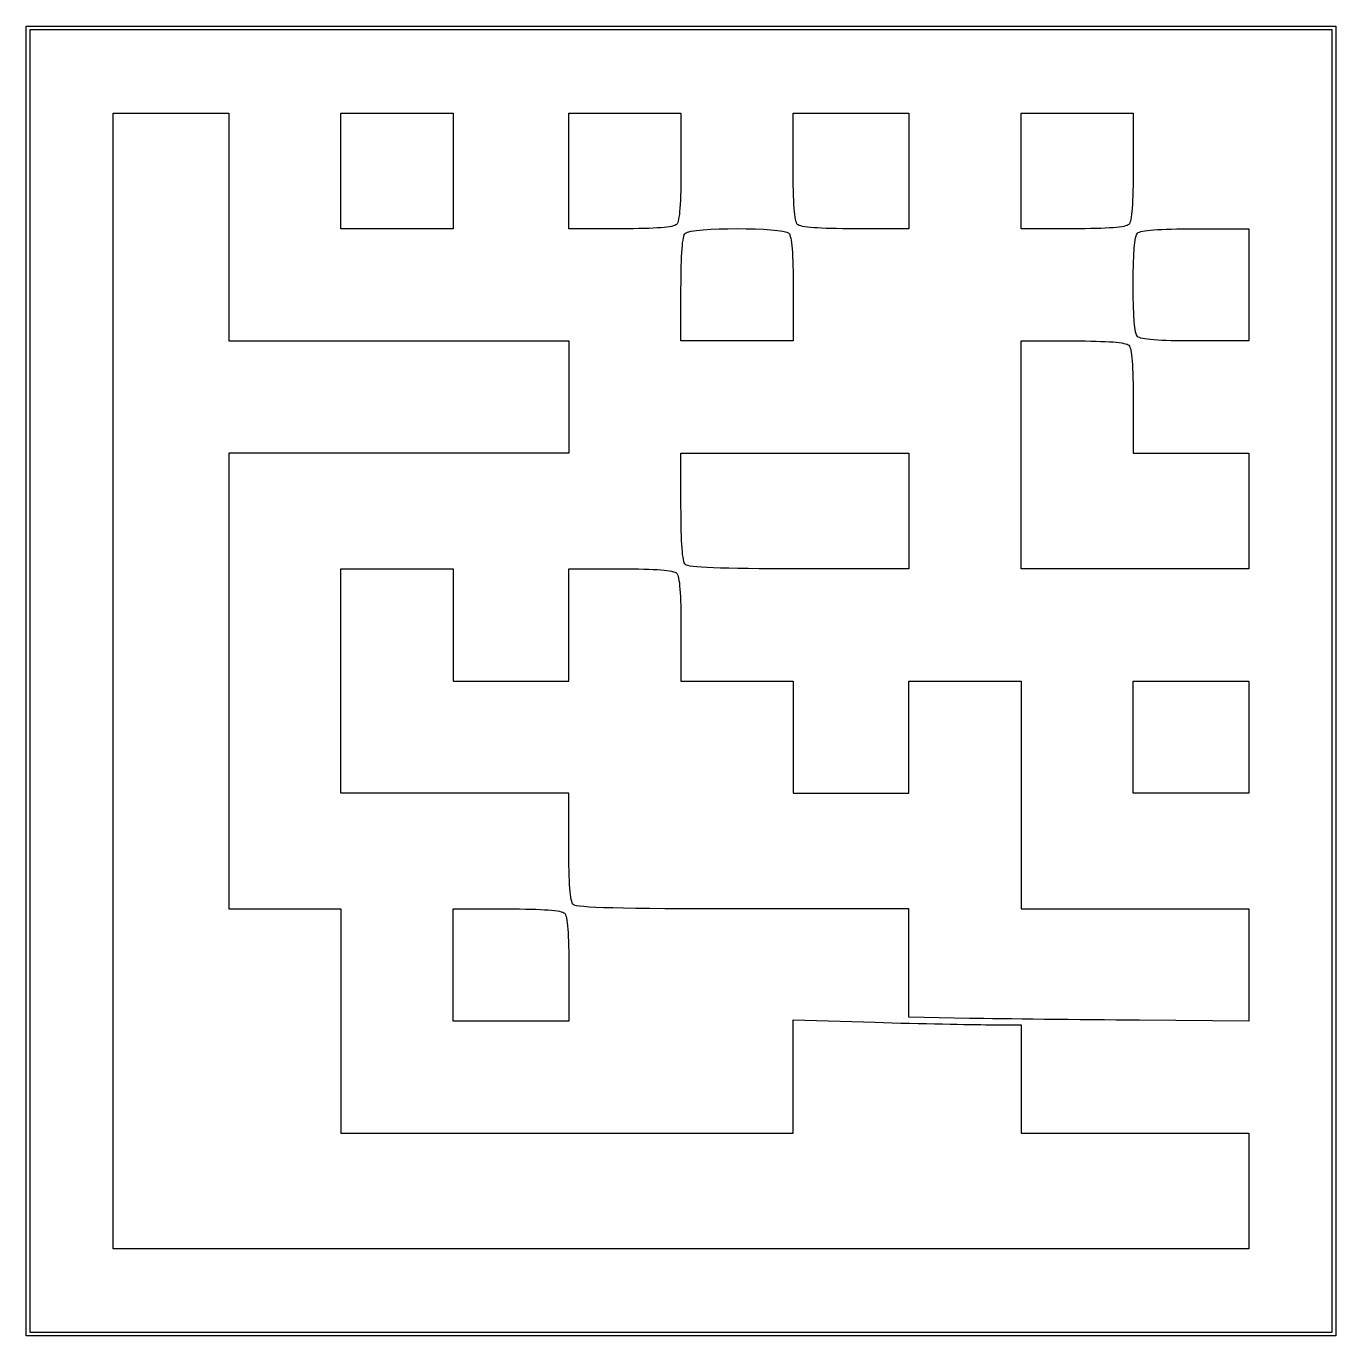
# Model space of a CAD drawing. Extents: x 0 to 128, y 0 to 128.
import ezdxf

# ---------------------------------------------------------------- set-up
doc = ezdxf.new("R2010")
doc.units = 0
doc.layers.get('0').update_dxf_attribs({"linetype": 'CONTINUOUS'})

msp = doc.modelspace()

# ---------------------------------------------------------------- linework, layer by layer
at = {"color": 7}
for p, q in [((0, 63.852777), (0, 127.705555)), ((0, 127.705555), (63.852777, 127.705555)), ((63.852777, 127.705555), (127.705555, 127.705555)), ((127.705555, 127.705555), (127.705555, 63.852777)), ((63.852777, 127.352777), (0.352777, 127.352777)), ((0.352777, 127.352777), (0.352777, 63.852777)), ((127.352777, 127.352777), (63.852777, 127.352777)), ((127.352777, 63.852777), (127.352777, 127.352777)), ((8.466666, 63.852777), (8.466666, 119.238889)), ((8.466666, 119.238889), (14.111111, 119.238889)), ((14.111111, 119.238889), (19.755555, 119.238889)), ((19.755555, 119.238889), (19.755555, 108.126389)), ((30.691666, 113.594445), (30.691666, 119.238889)), ((30.691666, 119.238889), (36.159723, 119.238889)), ((36.159723, 119.238889), (41.627777, 119.238889)), ((41.627777, 119.238889), (41.627777, 113.594445)), ((52.916666, 113.594445), (52.916666, 119.238889)), ((52.916666, 119.238889), (58.384723, 119.238889)), ((58.384723, 119.238889), (63.852777, 119.238889)), ((63.852777, 119.238889), (63.852777, 114.017777)), ((74.788889, 114.017777), (74.788889, 119.238889)), ((74.788889, 119.238889), (80.433334, 119.238889)), ((80.433334, 119.238889), (86.077777, 119.238889)), ((86.077777, 119.238889), (86.077777, 113.594445)), ((97.013889, 113.594445), (97.013889, 119.238889)), ((97.013889, 119.238889), (102.481945, 119.238889)), ((102.481945, 119.238889), (107.95, 119.238889)), ((107.95, 119.238889), (107.95, 114.017777)), ((30.691666, 107.95), (30.691666, 113.594445)), ((30.691666, 113.594445), (30.691666, 113.594445)), ((41.627777, 113.594445), (41.627777, 107.95)), ((52.916666, 107.95), (52.916666, 113.594445)), ((52.916666, 113.594445), (52.916666, 113.594445)), ((86.077777, 113.594445), (86.077777, 107.95)), ((97.013889, 107.95), (97.013889, 113.594445)), ((97.013889, 113.594445), (97.013889, 113.594445)), ((19.755555, 108.126389), (19.755555, 97.013889)), ((36.159723, 107.95), (30.691666, 107.95)), ((41.627777, 107.95), (36.159723, 107.95)), ((57.961389, 107.95), (52.916666, 107.95)), ((75.212223, 108.373334), (75.212223, 108.373334)), ((86.077777, 107.95), (80.856666, 107.95)), ((102.058611, 107.95), (97.013889, 107.95)), ((114.017777, 107.95), (119.238889, 107.95)), ((119.238889, 107.95), (119.238889, 102.481945)), ((119.238889, 102.481945), (119.238889, 97.013889)), ((63.852777, 97.013889), (63.852777, 102.058611)), ((63.852777, 102.058611), (63.852777, 102.058611)), ((74.788889, 102.058611), (74.788889, 97.013889)), ((108.373334, 97.437222), (108.373334, 97.437222)), ((19.755555, 97.013889), (36.336111, 97.013889)), ((36.336111, 97.013889), (52.916666, 97.013889)), ((52.916666, 97.013889), (52.916666, 91.545834)), ((69.320834, 97.013889), (63.852777, 97.013889)), ((74.788889, 97.013889), (69.320834, 97.013889)), ((97.013889, 85.901389), (97.013889, 97.013889)), ((97.013889, 97.013889), (102.058611, 97.013889)), ((119.238889, 97.013889), (114.017777, 97.013889)), ((52.916666, 91.545834), (52.916666, 86.077777)), ((107.95, 91.1225), (107.95, 86.077777)), ((36.336111, 86.077777), (19.755555, 86.077777)), ((19.755555, 86.077777), (19.755555, 63.852777)), ((52.916666, 86.077777), (36.336111, 86.077777)), ((63.852777, 80.856666), (63.852777, 86.077777)), ((63.852777, 86.077777), (74.965277, 86.077777)), ((74.965277, 86.077777), (86.077777, 86.077777)), ((86.077777, 86.077777), (86.077777, 80.433334)), ((97.013889, 74.788889), (97.013889, 85.901389)), ((97.013889, 85.901389), (97.013889, 85.901389)), ((107.95, 86.077777), (113.594445, 86.077777)), ((113.594445, 86.077777), (119.238889, 86.077777)), ((119.238889, 86.077777), (119.238889, 80.433334)), ((86.077777, 80.433334), (86.077777, 74.788889)), ((119.238889, 80.433334), (119.238889, 74.788889)), ((30.691666, 63.852777), (30.691666, 74.788889)), ((30.691666, 74.788889), (36.159723, 74.788889)), ((36.159723, 74.788889), (41.627777, 74.788889)), ((41.627777, 74.788889), (41.627777, 69.320834)), ((52.916666, 69.320834), (52.916666, 74.788889)), ((52.916666, 74.788889), (57.961389, 74.788889)), ((64.276111, 75.212222), (64.276111, 75.212222)), ((86.077777, 74.788889), (75.388611, 74.788889)), ((108.126389, 74.788889), (97.013889, 74.788889)), ((119.238889, 74.788889), (108.126389, 74.788889)), ((41.627777, 69.320834), (41.627777, 63.852777)), ((52.916666, 63.852777), (52.916666, 69.320834)), ((63.852777, 68.8975), (63.852777, 63.852777)), ((0, 0), (0, 63.852777)), ((0, 63.852777), (0, 63.852777)), ((0.352777, 63.852777), (0.352777, 0.352777)), ((8.466666, 8.466666), (8.466666, 63.852777)), ((8.466666, 63.852777), (8.466666, 63.852777)), ((19.755555, 63.852777), (19.755555, 41.627777)), ((30.691666, 52.916666), (30.691666, 63.852777)), ((41.627777, 63.852777), (47.272223, 63.852777)), ((47.272223, 63.852777), (52.916666, 63.852777)), ((63.852777, 63.852777), (69.320834, 63.852777)), ((69.320834, 63.852777), (74.788889, 63.852777)), ((74.788889, 63.852777), (74.788889, 58.384722)), ((86.077777, 58.384722), (86.077777, 63.852777)), ((86.077777, 63.852777), (91.545834, 63.852777)), ((91.545834, 63.852777), (97.013889, 63.852777)), ((97.013889, 63.852777), (97.013889, 52.740277)), ((107.95, 58.384722), (107.95, 63.852777)), ((107.95, 63.852777), (113.594445, 63.852777)), ((113.594445, 63.852777), (119.238889, 63.852777)), ((119.238889, 63.852777), (119.238889, 58.384722)), ((127.352777, 0.352777), (127.352777, 63.852777)), ((127.352777, 63.852777), (127.352777, 63.852777)), ((127.705555, 63.852777), (127.705555, 0)), ((74.788889, 58.384722), (74.788889, 52.916666)), ((86.077777, 52.916666), (86.077777, 58.384722)), ((107.95, 52.916666), (107.95, 58.384722)), ((107.95, 58.384722), (107.95, 58.384722)), ((119.238889, 58.384722), (119.238889, 52.916666)), ((41.804166, 52.916666), (30.691666, 52.916666)), ((52.916666, 52.916666), (41.804166, 52.916666)), ((52.916666, 47.695555), (52.916666, 52.916666)), ((74.788889, 52.916666), (80.433334, 52.916666)), ((80.433334, 52.916666), (86.077777, 52.916666)), ((97.013889, 52.740277), (97.013889, 41.627777)), ((113.594445, 52.916666), (107.95, 52.916666)), ((119.238889, 52.916666), (113.594445, 52.916666)), ((19.755555, 41.627777), (25.223611, 41.627777)), ((25.223611, 41.627777), (30.691666, 41.627777)), ((30.691666, 41.627777), (30.691666, 30.691666)), ((41.627777, 36.159722), (41.627777, 41.627777)), ((41.627777, 41.627777), (46.848889, 41.627777)), ((86.077777, 41.627777), (69.920555, 41.627777)), ((86.077777, 36.344641), (86.077777, 41.627777)), ((97.013889, 41.627777), (108.126389, 41.627777)), ((108.126389, 41.627777), (119.238889, 41.627777)), ((119.238889, 41.627777), (119.238889, 36.159722)), ((41.627777, 30.691666), (41.627777, 36.159722)), ((41.627777, 36.159722), (41.627777, 36.159722)), ((86.077777, 31.061505), (86.077777, 36.344641)), ((119.238889, 36.159722), (119.238889, 30.691666)), ((52.916666, 35.736389), (52.916666, 30.691666)), ((30.691666, 30.691666), (30.691666, 19.755555)), ((47.272223, 30.691666), (41.627777, 30.691666)), ((52.916666, 30.691666), (47.272223, 30.691666)), ((74.788889, 25.279886), (74.788889, 30.804214)), ((74.788889, 30.804214), (82.783401, 30.571553)), ((91.986805, 30.95565), (86.077777, 31.061505)), ((91.986805, 30.95565), (91.986805, 30.95565)), ((119.238889, 30.691666), (108.567361, 30.770731)), ((93.895901, 30.338889), (97.013889, 30.338889)), ((97.013889, 30.338889), (97.013889, 25.047222)), ((74.788889, 19.755555), (74.788889, 25.279886)), ((97.013889, 25.047222), (97.013889, 19.755555)), ((30.691666, 19.755555), (52.740277, 19.755555)), ((52.740277, 19.755555), (74.788889, 19.755555)), ((97.013889, 19.755555), (108.126389, 19.755555)), ((108.126389, 19.755555), (119.238889, 19.755555)), ((119.238889, 19.755555), (119.238889, 14.111111)), ((119.238889, 14.111111), (119.238889, 8.466666)), ((63.852777, 8.466666), (8.466666, 8.466666)), ((119.238889, 8.466666), (63.852777, 8.466666)), ((63.852777, 0), (0, 0)), ((0.352777, 0.352777), (63.852777, 0.352777)), ((63.852777, 0.352777), (127.352777, 0.352777)), ((127.705555, 0), (63.852777, 0))]:
    msp.add_line(p, q, dxfattribs=at)
for points in [[(63.852777, 114.017777), (63.852777, 110.427284), (63.720567, 108.664454), (63.429445, 108.373334)], [(75.212223, 108.373334), (74.9211, 108.664454), (74.788889, 110.427284), (74.788889, 114.017777)], [(107.95, 114.017777), (107.95, 110.427284), (107.81779, 108.664454), (107.526666, 108.373334)], [(63.429445, 108.373334), (63.139655, 108.083546), (61.414691, 107.95), (57.961389, 107.95)], [(63.852777, 102.058611), (63.852777, 105.511914), (63.986321, 107.236879), (64.276111, 107.526666)], [(64.276111, 107.526666), (64.86386, 108.114418), (73.777806, 108.114418), (74.365555, 107.526666)], [(74.365555, 107.526666), (74.655345, 107.236879), (74.788889, 105.511914), (74.788889, 102.058611)], [(80.856666, 107.95), (77.266173, 107.95), (75.503345, 108.082213), (75.212223, 108.373334)], [(107.526666, 108.373334), (107.236878, 108.083546), (105.511914, 107.95), (102.058611, 107.95)], [(107.95, 102.481945), (107.95, 105.605987), (108.08716, 107.240495), (108.373334, 107.526666)], [(108.373334, 107.526666), (108.664456, 107.817788), (110.427284, 107.95), (114.017777, 107.95)], [(108.373334, 97.437222), (108.08716, 97.723394), (107.95, 99.357901), (107.95, 102.481945)], [(114.017777, 97.013889), (110.427284, 97.013889), (108.664456, 97.146101), (108.373334, 97.437222)], [(102.058611, 97.013889), (105.511914, 97.013889), (107.236878, 96.880342), (107.526666, 96.590555)], [(107.526666, 96.590555), (107.816456, 96.300767), (107.95, 94.575802), (107.95, 91.1225)], [(64.276111, 75.212222), (63.984989, 75.503345), (63.852777, 77.266173), (63.852777, 80.856666)], [(57.961389, 74.788889), (61.414691, 74.788889), (63.139655, 74.655345), (63.429445, 74.365555)], [(63.429445, 74.365555), (63.719234, 74.075766), (63.852777, 72.350802), (63.852777, 68.8975)], [(75.388611, 74.788889), (67.545186, 74.788889), (64.586742, 74.901591), (64.276111, 75.212222)], [(53.34, 42.051111), (53.048878, 42.342234), (52.916666, 44.105061), (52.916666, 47.695555)], [(46.848889, 41.627777), (50.439384, 41.627777), (52.20221, 41.495568), (52.493334, 41.204445)], [(52.493334, 41.204445), (52.783122, 40.914655), (52.916666, 39.189691), (52.916666, 35.736389)], [(69.920555, 41.627777), (57.824198, 41.627777), (53.656935, 41.734175), (53.34, 42.051111)], [(108.567361, 30.770731), (102.698021, 30.814219), (95.236771, 30.897431), (91.986805, 30.95565)], [(82.783401, 30.571553), (87.180381, 30.443586), (92.181006, 30.338889), (93.895901, 30.338889)]]:
    msp.add_open_spline(points, degree=3, dxfattribs=at)

doc.saveas('drawing.dxf')
